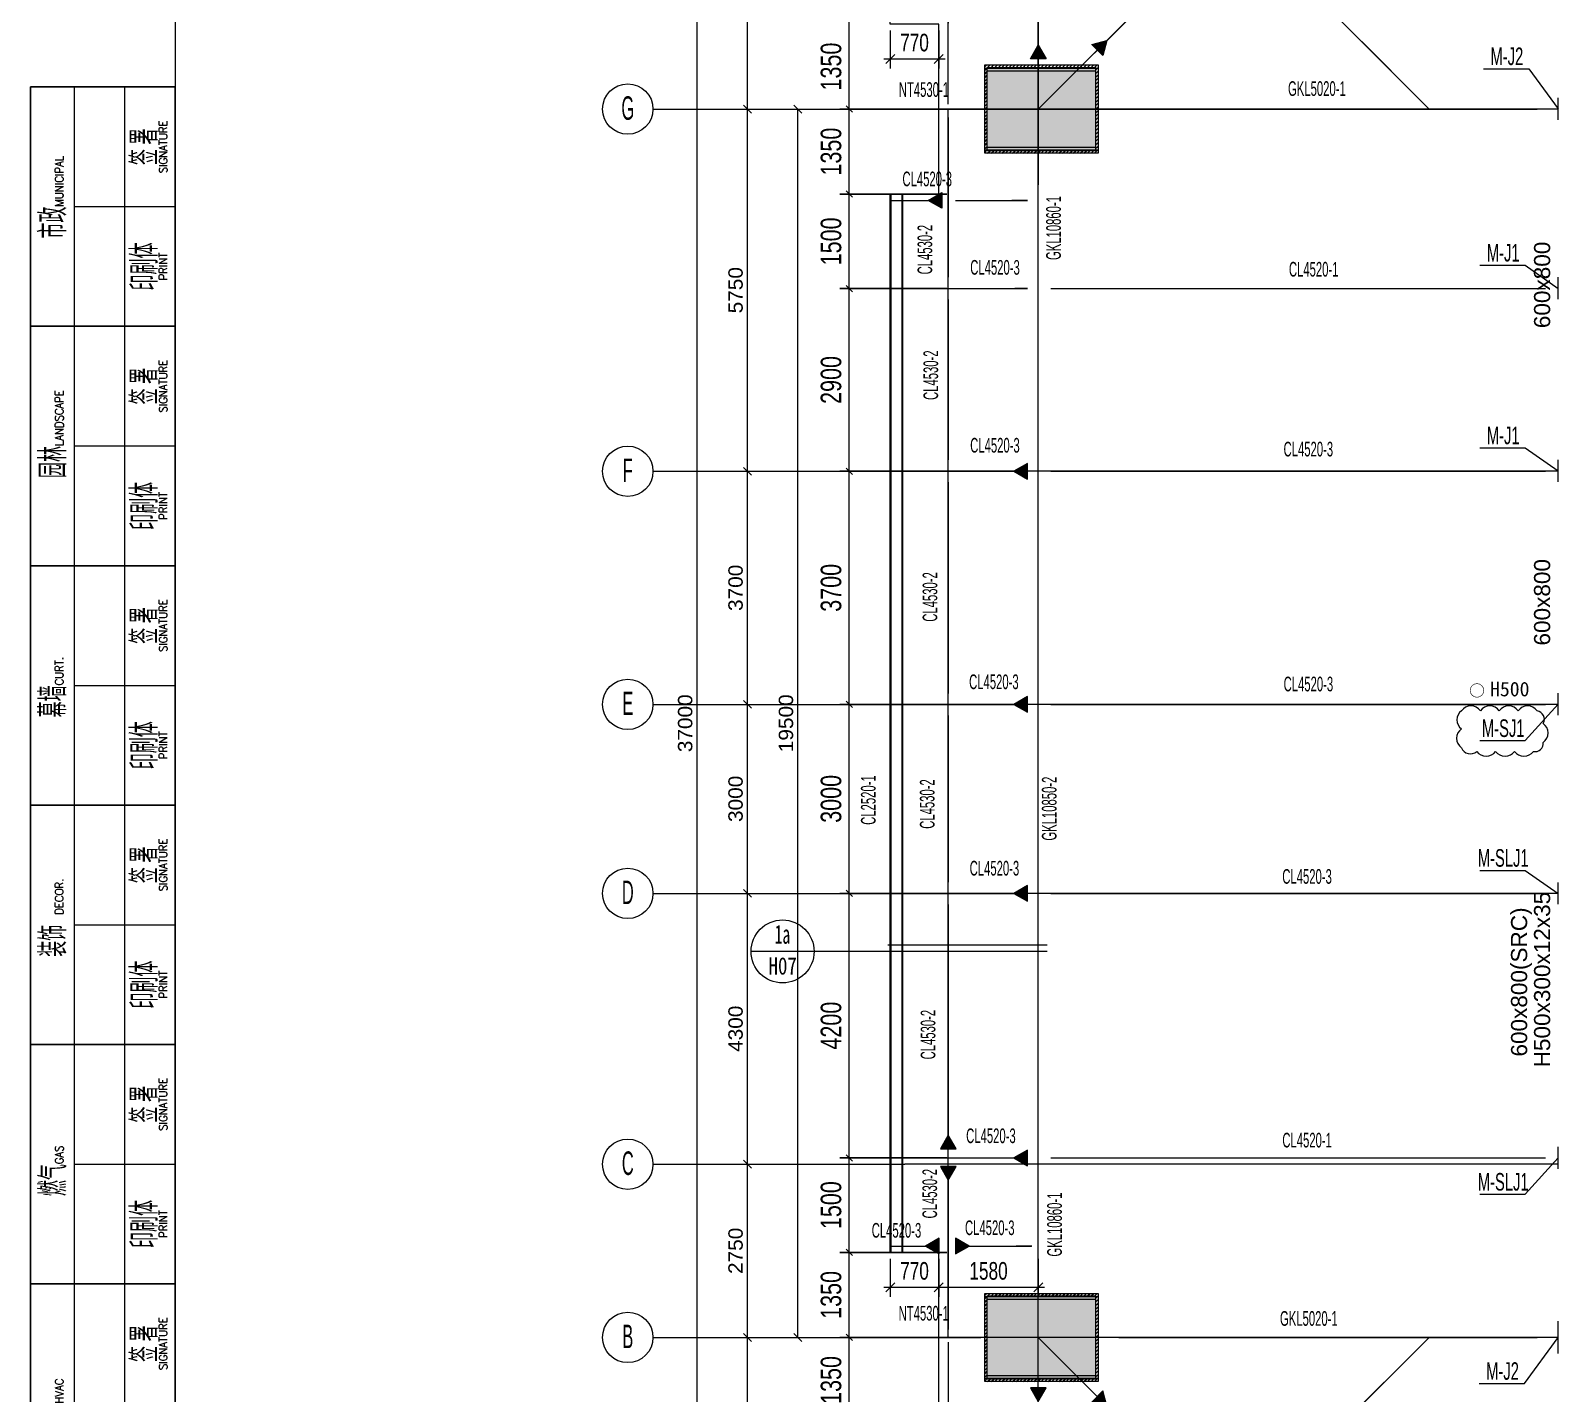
# Model space of a CAD drawing. Header units: millimetres. Extents: x 8533 to 398112, y -117646 to 105276.
# Drawn here: x 230109 to 254238, y 43461 to 65101 of the extents above; entities that cross this region are included whole.
import ezdxf

# ---------------------------------------------------------------- set-up
doc = ezdxf.new("R2010")
doc.units = ezdxf.units.MM
for name, pattern in [('IMPORT-A-D0TE-BF$0$DOTE', [0]), ('IMPORT-beam-10F$0$DOTE', [0]), ('IMPORT-beam-10F$0$HIDDEN', [3.75, 2.5, -1.25]), ('IMPORT-beam-Corner$0$DOTE', [0]), ('IMPORT-beam-Corner$0$HIDDEN', [3.75, 2.5, -1.25]), ('IMPORT-colu-06F-9F$0$DOTE', [0]), ('IMPORT-colu-10F-19F$0$DOTE', [0]), ('IMPORT-MQNT-06F$0$HIDDEN', [3.75, 2.5, -1.25])]:
    doc.linetypes.add(name, pattern=pattern)
for name, color, linetype, lineweight in [('-S-detail_numb', 60, 'Continuous', 13), ('A-D0TE-BF$0$A-Axis', 3, 'Continuous', 13), ('A-D0TE-BF$0$A-Axis-GRID', 1, 'IMPORT-A-D0TE-BF$0$DOTE', 13), ('A-D0TE-BF$0$A-Axis-结构用', 3, 'Continuous', 13), ('A-EDGE-6_27F$0$A-floor-EDGE', 6, 'Continuous', 13), ('A1$0$TK', 4, 'Continuous', 13), ('beam-10F$0$Gjlx', 3, 'Continuous', 13), ('beam-10F$0$S-dim', 3, 'Continuous', 13), ('beam-10F$0$S-grid', 11, 'IMPORT-beam-10F$0$DOTE', 13), ('beam-10F$0$STPM_RBEAM_SIG', 2, 'Continuous', 13), ('beam-Corner$0$Gjlx', 3, 'Continuous', 13), ('beam-Corner$0$S-dim', 3, 'Continuous', 13), ('beam-Corner$0$S-grid', 11, 'IMPORT-beam-Corner$0$DOTE', 13), ('beam-Corner$0$STPM_RBEAM_SIG', 2, 'Continuous', 13), ('colu-06F-9F$0$A-Axis-grid', 1, 'IMPORT-colu-06F-9F$0$DOTE', 13), ('colu-06F-9F$0$S-COLU-STEEL', 104, 'Continuous', 13), ('colu-06F-9F$0$S-hatch', 253, 'Continuous', 13), ('colu-10F-19F$0$A-Axis-grid', 1, 'IMPORT-colu-10F-19F$0$DOTE', 13), ('colu-10F-19F$0$S-COLU-STEEL', 104, 'Continuous', 13), ('M-10F$0$20250206', 201, 'Continuous', 13), ('M-10F$0$20250312', 201, 'Continuous', 13), ('M-10F$0$S-steel_bolt', 2, 'Continuous', 13), ('M-10F$0$S-text', 7, 'Continuous', 13), ('MQNT-06F$0$S-beam_steel', 81, 'Continuous', 13), ('S-beam2-20F-steel截面$0$平立面图梁柱撑编号', 250, 'Continuous', 18), ('S-beam2-20F-截面$0$S-beam2-20F-截面$0$S-text-核心筒梁', 7, 'Continuous', 13), ('S-beam2-20F-钢梁连接等级$0$S-钢梁连接等级', 40, 'Continuous', 13), ('塔楼-STR-10F-梁板-20250510_dwg', 8, 'Continuous', 13)]:
    doc.layers.add(name, color=color, linetype=linetype, lineweight=lineweight)
doc.styles.add('Arial', font='arial.ttf', dxfattribs={"width": 0.7, "height": 326.200771})
doc.styles.add('Arial_1', font='arial.ttf', dxfattribs={"width": 0.6, "height": 326.200771})
doc.styles.add('Arial_10', font='arial.ttf', dxfattribs={"width": 0.75, "height": 326.200771})
doc.styles.add('Arial_11', font='arial.ttf', dxfattribs={"width": 0.55, "height": 326.200771})
doc.styles.add('Arial_12', font='arial.ttf', dxfattribs={"height": 279.600661})
doc.styles.add('Arial_2', font='arial.ttf', dxfattribs={"width": 0.5, "height": 326.200771})
doc.styles.add('Arial_3', font='arial.ttf', dxfattribs={"width": 1.035349, "height": 252.601612})
doc.styles.add('RomanC', font='romanc__.ttf', dxfattribs={"width": 0.9, "height": 1.3})
doc.styles.add('宋体_1', font='', dxfattribs={"width": 0.6, "height": 264.345992})
doc.styles.add('宋体_2', font='', dxfattribs={"width": 0.8, "height": 300})
doc.styles.add('宋体_4', font='', dxfattribs={"height": 230})
doc.styles.add('宋体_B', font='', dxfattribs={"height": 184})
doc.styles.get('宋体_1').set_extended_font_data('SimSun')
doc.styles.get('宋体_2').set_extended_font_data('SimSun')
doc.styles.get('宋体_4').set_extended_font_data('SimSun')
doc.styles.get('宋体_B').set_extended_font_data('SimSun', bold=True)

# ---------------------------------------------------------------- blocks, each defined once
blk = doc.blocks.new('塔楼-STR-10F-梁板-20250510_dwg_INDEX-MQ-6F-1682978-10F_STR_45_850_')
at = {"layer": '-S-detail_numb'}
blk.add_line((-18359, -3522), (-20890, -3522), dxfattribs=at)
at = {"layer": '-S-detail_numb', "flags": 128}
blk.add_lwpolyline([(-18359, -3622), (-21932, -3622), (-23059, -3622)], dxfattribs=at)
at = {"layer": '-S-detail_numb'}
blk.add_circle((-22559, -3622), 500, dxfattribs=at)
at = {"layer": '-S-detail_numb', "color": 7, "attachment_point": 2, "line_spacing_factor": 0.877739}
for s, insert, char_height, width, style in [('1a', (-22561, -3199), 300, 362.32, '宋体_1'), ('H07', (-22557, -3714), 275, 498.2, '宋体_2')]:
    blk.add_mtext(s, dxfattribs=dict(at, insert=insert, char_height=char_height, width=width, style=style))
blk = doc.blocks.new('塔楼-STR-10F-梁板-20250510_dwg_A-D0TE-BF-1682979-10F_STR_45_850_')
at = {"layer": 'A-D0TE-BF$0$A-Axis'}
for p, q in [((-5416, -28250), (-5416, 8750)), ((-4616, -28250), (-4616, 8750)), ((-6116, 0), (-2116, 0)), ((-4966, 0), (-4266, 0)), ((-4678, 62), (-4554, -62)), ((-6116, -5750), (-2116, -5750)), ((-4966, -5750), (-4266, -5750)), ((-4678, -5688), (-4554, -5812)), ((-4678, -9388), (-4554, -9512)), ((-6116, -9450), (-2116, -9450)), ((-4966, -9450), (-4266, -9450)), ((-6116, -12450), (-2116, -12450)), ((-4966, -12450), (-4266, -12450)), ((-4678, -12388), (-4554, -12512)), ((-6116, -16750), (-2116, -16750)), ((-4966, -16750), (-4266, -16750)), ((-4678, -16688), (-4554, -16812)), ((-6116, -19500), (-2116, -19500)), ((-4966, -19500), (-4266, -19500)), ((-4678, -19438), (-4554, -19562))]:
    blk.add_line(p, q, dxfattribs=at)
for centre in [(-6516, 0), (-6516, -5750), (-6516, -9450), (-6516, -12450), (-6516, -16750), (-6516, -19500)]:
    blk.add_circle(centre, 400, dxfattribs=at)
at = {"layer": 'A-D0TE-BF$0$A-Axis-GRID', "linetype": 'Continuous'}
for p, q in [((0, 700), (0, 12239)), ((0, 650), (0, 700)), ((0, -650), (0, 650)), ((-850, 0), (-2116, 0)), ((-829, 0), (-850, 0)), ((929, 0), (-829, 0)), ((950, 0), (929, 0)), ((8250, 0), (950, 0)), ((0, -700), (0, -650)), ((0, -18800), (0, -700)), ((8250, -5750), (-2116, -5750)), ((8250, -9450), (-2116, -9450)), ((8250, -12450), (-2116, -12450)), ((8250, -16750), (-2116, -16750)), ((0, -18850), (0, -18800)), ((0, -20150), (0, -18850)), ((-850, -19500), (-2116, -19500)), ((-829, -19500), (-850, -19500)), ((929, -19500), (-829, -19500)), ((950, -19500), (929, -19500)), ((8250, -19500), (950, -19500)), ((0, -20200), (0, -20150)), ((0, -31034), (0, -20200))]:
    blk.add_line(p, q, dxfattribs=at)
at = {"layer": 'A-D0TE-BF$0$A-Axis-结构用'}
for p, q in [((-4166, 0), (-2934, 0)), ((-3878, 62), (-3754, -62)), ((-3816, -19500), (-3816, 0)), ((-4166, -19500), (-2934, -19500)), ((-3878, -19438), (-3754, -19562))]:
    blk.add_line(p, q, dxfattribs=at)
at = {"layer": 'A-D0TE-BF$0$A-Axis', "color": 7, "char_height": 372.8, "width": 350.24, "attachment_point": 2, "line_spacing_factor": 0.941778, "style": 'Arial_2'}
for s, insert in [('\\fArial|b0|i0|c134|p34|;G', (-6516, 203)), ('\\fArial|b0|i0|c134|p34|;F', (-6516, -5547)), ('\\fArial|b0|i0|c134|p34|;E', (-6516, -9247)), ('\\fArial|b0|i0|c134|p34|;D', (-6516, -12247)), ('\\fArial|b0|i0|c134|p34|;C', (-6516, -16547)), ('\\fArial|b0|i0|c134|p34|;B', (-6516, -19297))]:
    blk.add_mtext(s, dxfattribs=dict(at, insert=insert))
at = {"layer": 'A-D0TE-BF$0$A-Axis', "color": 7, "char_height": 228.3, "attachment_point": 2, "rotation": 90, "line_spacing_factor": 0.941778, "style": 'Arial_3'}
for s, insert, width in [('5750', (-4920, -2875), 858.09), ('3700', (-4920, -7600), 858.09), ('37000', (-5720, -9750), 1072.61), ('3000', (-4920, -10950), 858.09), ('4300', (-4920, -14600), 858.09), ('2750', (-4920, -18125), 858.09)]:
    blk.add_mtext(s, dxfattribs=dict(at, insert=insert, width=width))
at = {"layer": 'A-D0TE-BF$0$A-Axis-结构用', "color": 7, "insert": (-4120, -9750), "char_height": 228.3, "width": 1072.61, "attachment_point": 2, "rotation": 90, "line_spacing_factor": 0.941778, "style": 'Arial_3'}
blk.add_mtext('19500', dxfattribs=at)
blk = doc.blocks.new('塔楼-STR-10F-梁板-20250510_dwg_colu-06F-9F-1682997-10F_STR_45_850_')
at = {"layer": 'colu-06F-9F$0$S-hatch'}
h = blk.add_hatch(dxfattribs=at)
h.set_pattern_fill('FP_1', color=256, style=0, pattern_type=2)
h.set_pattern_definition([(45, (0, 0), (-28.2843, 28.2843), [])])
h.paths.add_polyline_path([(910, -700), (950, -700), (950, 700), (-850, 700), (-850, -700), (715, -700)], flags=0)
h.paths.add_polyline_path([(910, -660), (-810, -660), (-810, 660), (910, 660), (910, -650)], flags=0)
for points in [[(910, -660), (910, 660), (-810, 660), (-810, -660), (715, -660)], [(910, -20160), (910, -18840), (-810, -18840), (-810, -20160), (510, -20160)]]:
    blk.add_hatch(color=256, dxfattribs=at).paths.add_polyline_path(points, flags=0)
h = blk.add_hatch(dxfattribs=at)
h.set_pattern_fill('FP_3', color=256, style=0, pattern_type=2)
h.set_pattern_definition([(45, (0, -19500), (-28.2843, 28.2843), [])])
h.paths.add_polyline_path([(-810, -20200), (950, -20200), (950, -18800), (-850, -18800), (-850, -20200)], flags=0)
h.paths.add_polyline_path([(510, -20160), (-810, -20160), (-810, -18840), (910, -18840), (910, -20160)], flags=0)
at = {"layer": 'colu-06F-9F$0$A-Axis-grid', "linetype": 'Continuous'}
for p, q in [((650, 650), (8100, 8100)), ((0, 1200), (0, 650)), ((0, 650), (0, -650)), ((0, 0), (650, 650)), ((-1500, 0), (-850, 0)), ((-850, 0), (950, 0)), ((950, 0), (1750, 0)), ((0, -650), (0, -1200)), ((650, -20150), (0, -19500)), ((8100, -27600), (650, -20150))]:
    blk.add_line(p, q, dxfattribs=at)
at = {"layer": 'colu-06F-9F$0$S-COLU-STEEL'}
for p, q in [((-850, 650), (-850, 700)), ((-850, -650), (-850, 650)), ((-810, 650), (-810, 660)), ((-810, 610), (-810, 649)), ((-810, -610), (-810, 610)), ((910, 650), (910, 610)), ((910, 610), (910, -610)), ((950, 650), (950, -650)), ((-810, -649), (-810, -610)), ((910, -610), (910, -650)), ((-850, -18850), (-850, -18800)), ((-850, -20150), (-850, -18850)), ((-810, -18850), (-810, -18840)), ((-810, -18890), (-810, -18851)), ((-810, -20110), (-810, -18890)), ((910, -18850), (910, -18890)), ((910, -18890), (910, -20110)), ((950, -18850), (950, -20150)), ((-810, -20149), (-810, -20110)), ((910, -20110), (910, -20150))]:
    blk.add_line(p, q, dxfattribs=at)
at = {"layer": 'colu-06F-9F$0$S-COLU-STEEL', "flags": 128}
for points in [[(-850, 700), (950, 700), (950, 650)], [(-810, 660), (910, 660), (910, 650)], [(950, -650), (950, -700), (-850, -700), (-850, -650)], [(910, -650), (910, -660), (-810, -660), (-810, -650)], [(-850, -18800), (950, -18800), (950, -18850)], [(-810, -18840), (910, -18840), (910, -18850)], [(950, -20150), (950, -20200), (-850, -20200), (-850, -20150)], [(910, -20150), (910, -20160), (-810, -20160), (-810, -20150)]]:
    blk.add_lwpolyline(points, dxfattribs=at)
blk = doc.blocks.new('塔楼-STR-10F-梁板-20250510_dwg_colu-10F-19F-1682999-10F_STR_45_850_')
at = {"layer": 'colu-10F-19F$0$A-Axis-grid', "linetype": 'Continuous'}
for p, q in [((0, 0), (8750, 8750)), ((0, 1200), (0, -1200)), ((-1500, 0), (1750, 0)), ((8750, -28250), (0, -19500))]:
    blk.add_line(p, q, dxfattribs=at)
at = {"layer": 'colu-10F-19F$0$S-COLU-STEEL', "flags": 128}
for points in [[(-850, 650), (950, 650), (950, -650), (-850, -650)], [(-810, 610), (910, 610), (910, -610), (-810, -610)], [(-850, -18850), (950, -18850), (950, -20150), (-850, -20150)], [(-810, -18890), (910, -18890), (910, -20110), (-810, -20110)]]:
    blk.add_lwpolyline(points, close=True, dxfattribs=at)
blk = doc.blocks.new('塔楼-STR-10F-梁板-20250510_dwg_M-10F-1683007-10F_STR_45_850_')
at = {"layer": 'M-10F$0$20250206'}
for centre, radius, start, end in [((15027, 1797), 183, 35, 145), ((15327, 1797), 183, 35, 145), ((15627, 1797), 183, 35, 145), ((15927, 1797), 183, 35, 145), ((16189, 1790), 158, 25.0585, 135.0585), ((20884, 1773), 183, 35, 145), ((21184, 1773), 183, 35, 145), ((21484, 1773), 183, 35, 145), ((21784, 1773), 183, 35, 145), ((22084, 1773), 183, 35, 145), ((14966, 1775), 155, 125, 235), ((16227, 1707), 183, 305, 55), ((20868, 1687), 233, 125, 235), ((22129, 1729), 183, 305.0453, 55.0453), ((14982, 1498), 183, 125, 235), ((16227, 1407), 183, 305, 55), ((20839, 1346), 183, 125, 235), ((22129, 1429), 183, 305, 55), ((14994, 1268), 142, 145.7862, 255.7862), ((16201, 1254), 131, 251.3886, 1.3886), ((22113, 1221), 134, 275.371, 25.371), ((15110, 1235), 183, 215, 325), ((15410, 1235), 183, 215, 325), ((15710, 1235), 183, 215, 325), ((16010, 1235), 183, 215, 325), ((20868, 1209), 134, 185.4552, 295.4552), ((21075, 1193), 183, 215, 325), ((21375, 1193), 183, 215, 325), ((21675, 1193), 183, 215, 325), ((21975, 1193), 183, 215, 325), ((14947, -20589), 102, 125, 235), ((15039, -20611), 183, 35, 145), ((15339, -20611), 183, 35, 145), ((15639, -20611), 183, 35, 145), ((15939, -20611), 183, 35, 145), ((16129, -20630), 131, 357.9405, 107.9405), ((20905, -20589), 102, 125, 235), ((20997, -20611), 183, 35, 145), ((21297, -20611), 183, 35, 145), ((21597, -20611), 183, 35, 145), ((21897, -20611), 183, 35, 145), ((22087, -20630), 131, 357.9405, 107.9405), ((14994, -20822), 183, 125, 235), ((16154, -20785), 183, 305, 55), ((20952, -20822), 183, 125, 235), ((22113, -20785), 183, 305, 55), ((15009, -21034), 135, 152.9763, 262.9763), ((16144, -21028), 148, 289.0012, 39.0012), ((20968, -21034), 135, 152.9763, 262.9763), ((22103, -21028), 148, 289.0012, 39.0012), ((15143, -21063), 183, 215, 325), ((15443, -21063), 183, 215, 325), ((15743, -21063), 183, 215, 325), ((16043, -21063), 183, 215, 325), ((21101, -21063), 183, 215, 325), ((21401, -21063), 183, 215, 325), ((21701, -21063), 183, 215, 325), ((22001, -21063), 183, 215, 325)]:
    blk.add_arc(centre, radius, start, end, dxfattribs=at)
at = {"layer": 'M-10F$0$20250312'}
for centre, radius, start, end in [((6817, -9695), 174, 125, 235), ((6867, -9657), 183, 35, 145), ((7167, -9657), 183, 35, 145), ((7467, -9657), 183, 35, 145), ((7767, -9657), 183, 35, 145), ((7895, -9687), 137, 331, 81), ((6822, -9988), 183, 125, 235), ((7910, -9904), 183, 305, 55), ((7886, -10070), 130, 257.2401, 7.2401), ((6858, -10083), 152, 201.2772, 311.2772), ((7108, -10091), 183, 215, 325), ((7408, -10091), 183, 215, 325), ((7708, -10091), 183, 215, 325)]:
    blk.add_arc(centre, radius, start, end, dxfattribs=at)
at = {"layer": 'M-10F$0$S-steel_bolt', "color": 4}
for p, q in [((8495, 800), (9005, 800)), ((11085, 800), (11415, 800)), ((16287, 800), (16613, 800)), ((20713, 800), (20387, 800)), ((24655, 800), (24145, 800)), ((28505, 800), (27995, 800)), ((8253, -170), (8253, 177)), ((28747, -169), (28747, 178)), ((8250, -3015), (8250, -2668)), ((28750, -3015), (28750, -2668)), ((8250, -5915), (8250, -5569)), ((28750, -5914), (28750, -5568)), ((8250, -9620), (8250, -9273)), ((28750, -9620), (28750, -9273)), ((8250, -12623), (8250, -12277)), ((28750, -12623), (28750, -12277)), ((8250, -16821), (8250, -16474)), ((28750, -16823), (28750, -16477)), ((8250, -19755), (8250, -19244)), ((28750, -19754), (28750, -19244)), ((8495, -20300), (9005, -20300)), ((12345, -20300), (12855, -20300)), ((16287, -20300), (16613, -20300)), ((20713, -20300), (20387, -20300)), ((24655, -20300), (24145, -20300)), ((28505, -20300), (27995, -20300))]:
    blk.add_line(p, q, dxfattribs=at)
at = {"layer": 'M-10F$0$S-text', "flags": 128}
for points in [[(16450, 800), (15933, 1305), (15139, 1305)], [(20550, 800), (20968, 1305), (21804, 1305)], [(24400, 800), (23883, 1305), (23241, 1305)], [(28250, 800), (27733, 1305), (27091, 1305)], [(8750, 800), (9132, 1166), (9774, 1166)], [(11250, 800), (10938, 1137), (10296, 1137)], [(7068, 641), (7786, 641), (8253, 4)], [(30012, 509), (29295, 509), (28747, 4)], [(29990, -2293), (29272, -2293), (28750, -2850)], [(7010, -2477), (7728, -2477), (8250, -2850)], [(29990, -5249), (29272, -5249), (28750, -5749)], [(7010, -5378), (7728, -5378), (8250, -5742)], [(30224, -9090), (29506, -9090), (28750, -9446)], [(7010, -10025), (7728, -10025), (8250, -9446)], [(7010, -12086), (7728, -12086), (8250, -12450)], [(30233, -13349), (29515, -13349), (28750, -12450)], [(7010, -17226), (7728, -17226), (8250, -16648)], [(29990, -17226), (29272, -17226), (28750, -16650)], [(6999, -20230), (7717, -20230), (8250, -19500)], [(30004, -20203), (29287, -20203), (28750, -19499)], [(8750, -20300), (9267, -20975), (9909, -20975)], [(12600, -20300), (13117, -20975), (13759, -20975)], [(16450, -20300), (15933, -20975), (15291, -20975)], [(20550, -20300), (21067, -20975), (21709, -20975)], [(24400, -20300), (23883, -20975), (23241, -20975)], [(28250, -20300), (27733, -20975), (27091, -20975)]]:
    blk.add_lwpolyline(points, dxfattribs=at)
at = {"layer": 'M-10F$0$S-text', "char_height": 279.6, "attachment_point": 2, "line_spacing_factor": 0.941778, "style": 'Arial_1'}
for s, insert, width in [('M-SLJ1', (15633, 1694), 1086.95), ('M-J1', (23583, 1694), 724.64), ('M-J2', (27433, 1694), 724.64), ('M-J2', (9432, 1494), 724.64), ('M-J1', (10637, 1485), 724.64), ('M-SLJ1', (21405, 1652), 1086.95), ('M-J2', (7437, 978), 724.64), ('M-J2', (29643, 847), 724.64), ('M-J1', (7379, -2140), 724.64), ('M-J1', (29621, -1956), 724.64), ('M-J1', (7379, -5041), 724.64), ('M-J1', (29621, -4912), 724.64), ('M-J3', (29854, -8753), 724.64), ('M-SJ1', (7379, -9688), 905.79), ('M-SLJ1', (7379, -11748), 1086.95), ('M-SLJ2', (29940, -13012), 1086.95), ('M-SLJ1', (7379, -16889), 1086.95), ('M-SLJ2', (29621, -16889), 1086.95), ('M-J2', (7368, -19893), 724.64), ('M-J2', (29635, -19866), 724.64), ('M-J2', (9567, -20616), 724.64), ('M-J1', (13453, -20633), 724.64), ('M-SLJ1', (15633, -20629), 1086.95), ('M-SLJ1', (21381, -20644), 1086.95), ('M-J1', (23583, -20633), 724.64), ('M-J2', (27433, -20584), 724.64)]:
    blk.add_mtext(s, dxfattribs=dict(at, insert=insert, width=width))
blk = doc.blocks.new('塔楼-STR-10F-梁板-20250510_dwg_beam-Corner$0$b-corner-V4-10F_STR_45_850_')
at = {"layer": 'beam-Corner$0$STPM_RBEAM_SIG'}
for points in [[(7950, 8875), (7950, 8625), (7733, 8750)], [(7844, 8021), (8021, 7844), (7780, 7780)], [(8875, 7633), (8750, 7417), (8625, 7633)], [(5424, 5872), (5665, 5807), (5488, 5631)], [(5807, 5665), (5872, 5424), (5631, 5488)], [(2878, 3326), (3119, 3262), (2943, 3085)], [(3262, 3119), (3326, 2878), (3085, 2943)], [(0, 1017), (125, 800), (-125, 800)], [(1090, 1090), (1025, 849), (849, 1025)]]:
    blk.add_hatch(color=256, dxfattribs=at).paths.add_polyline_path(points, flags=0)
at = {"layer": 'beam-Corner$0$Gjlx', "linetype": 'IMPORT-beam-Corner$0$HIDDEN'}
for p, q in [((-1430, 8850), (-1430, 10500)), ((0, 10500), (0, 8850)), ((3800, 9686), (3800, 10500)), ((7250, 9686), (7250, 10500)), ((-2350, 9580), (-1522, 9580)), ((-1328, 9580), (-126, 9580)), ((128, 9580), (7921, 9580)), ((3800, 8840), (3800, 9471)), ((7250, 8840), (7250, 9471)), ((-1430, 76), (-1430, 8615)), ((0, 8607), (0, 800)), ((937, 937), (7933, 7933)), ((8750, 1100), (8750, 7633)), ((-2350, 4950), (-1522, 4950)), ((-1328, 4950), (-126, 4950)), ((3173, 3031), (5996, 208)), ((-2350, 1450), (-1522, 1450)), ((-1328, 1450), (-126, 1450)), ((-1580, 0), (-909, 0)), ((1276, 0), (7916, 0))]:
    blk.add_line(p, q, dxfattribs=at)
at = {"layer": 'beam-Corner$0$Gjlx', "linetype": 'IMPORT-beam-Corner$0$HIDDEN', "flags": 128}
for points in [[(-2350, 8750), (7950, 8750), (7700, 8750)], [(2667, 8628), (5577, 5719), (5400, 5896)], [(152, 6053), (3031, 3173), (2854, 3350)], [(5896, 5400), (5719, 5577), (8543, 2752)]]:
    blk.add_lwpolyline(points, dxfattribs=at)
at = {"layer": 'beam-Corner$0$S-grid', "linetype": 'Continuous'}
for p, q in [((2545, 10500), (2545, 8750)), ((3800, 10500), (3800, 8750)), ((7250, 10500), (7250, 9580)), ((-1430, 10050), (-1430, 1365)), ((0, 10000), (0, 8750)), ((6406, 9580), (-2350, 9580)), ((2546, 8750), (8750, 2546)), ((-2350, 6205), (0, 6205)), ((0, 6204), (6204, 0)), ((-2350, 4950), (0, 4950))]:
    blk.add_line(p, q, dxfattribs=at)
at = {"layer": 'beam-Corner$0$STPM_RBEAM_SIG'}
for p, q in [((3800, 9686), (3800, 9936)), ((7250, 9686), (7250, 9936)), ((-1522, 9580), (-1772, 9580)), ((-1328, 9580), (-1078, 9580)), ((-126, 9580), (-376, 9580)), ((128, 9580), (378, 9580)), ((3800, 9471), (3800, 9221)), ((7250, 9471), (7250, 9221)), ((7921, 9580), (7671, 9580)), ((-1430, 8850), (-1430, 9100)), ((0, 8850), (0, 9100)), ((3800, 8840), (3800, 9090)), ((7250, 8840), (7250, 9090)), ((7733, 8750), (7950, 8875)), ((7950, 8625), (7733, 8750)), ((7950, 8875), (7950, 8625)), ((-1430, 8615), (-1430, 8365)), ((0, 8607), (0, 8357)), ((7780, 7780), (7844, 8021)), ((7844, 8021), (8021, 7844)), ((8021, 7844), (7780, 7780)), ((8750, 7417), (8625, 7633)), ((8625, 7633), (8875, 7633)), ((8875, 7633), (8750, 7417)), ((5424, 5872), (5665, 5807)), ((5488, 5631), (5424, 5872)), ((5665, 5807), (5488, 5631)), ((5631, 5488), (5807, 5665)), ((5807, 5665), (5872, 5424)), ((5872, 5424), (5631, 5488)), ((-1522, 4950), (-1772, 4950)), ((-1328, 4950), (-1078, 4950)), ((-126, 4950), (-376, 4950)), ((2878, 3326), (3119, 3262)), ((2943, 3085), (2878, 3326)), ((3119, 3262), (2943, 3085)), ((3085, 2943), (3262, 3119)), ((3326, 2878), (3085, 2943)), ((3173, 3031), (3350, 2854)), ((3262, 3119), (3326, 2878)), ((-1522, 1450), (-1772, 1450)), ((-1328, 1450), (-1078, 1450)), ((-126, 1450), (-376, 1450)), ((-125, 800), (0, 1017)), ((0, 1017), (125, 800)), ((849, 1025), (1090, 1090)), ((1025, 849), (849, 1025)), ((1090, 1090), (1025, 849)), ((125, 800), (-125, 800)), ((-1430, 76), (-1430, 326)), ((-909, 0), (-1159, 0)), ((1276, 0), (1524, 0))]:
    blk.add_line(p, q, dxfattribs=at)
blk = doc.blocks.new('塔楼-STR-10F-梁板-20250510_dwg_beam-Corner$0$b-corner-V5-10F_STR_45_850_')
at = {"layer": 'beam-Corner$0$STPM_RBEAM_SIG'}
for points in [[(7950, 8625), (7733, 8750), (7950, 8875)], [(7780, 7780), (7844, 8021), (8021, 7844)], [(8750, 7417), (8625, 7633), (8875, 7633)], [(5488, 5631), (5424, 5872), (5665, 5807)], [(5872, 5424), (5631, 5488), (5807, 5665)], [(2943, 3085), (2878, 3326), (3119, 3262)], [(3326, 2878), (3085, 2943), (3262, 3119)], [(-125, 800), (0, 1017), (125, 800)], [(1025, 849), (849, 1025), (1090, 1090)]]:
    blk.add_hatch(color=256, dxfattribs=at).paths.add_polyline_path(points, flags=0)
at = {"layer": 'beam-Corner$0$Gjlx', "linetype": 'IMPORT-beam-Corner$0$HIDDEN'}
for p, q in [((-1430, 8850), (-1430, 10500)), ((0, 10500), (0, 8850)), ((3800, 9686), (3800, 10500)), ((7250, 9686), (7250, 10500)), ((-2350, 9580), (-1522, 9580)), ((-1328, 9580), (-126, 9580)), ((128, 9580), (7921, 9580)), ((3800, 8840), (3800, 9471)), ((7250, 8840), (7250, 9471)), ((-1430, 76), (-1430, 8615)), ((0, 8607), (0, 800)), ((937, 937), (7933, 7933)), ((8750, 1100), (8750, 7633)), ((-2350, 4950), (-1522, 4950)), ((-1328, 4950), (-126, 4950)), ((3173, 3031), (5996, 208)), ((-2350, 1450), (-1522, 1450)), ((-1328, 1450), (-126, 1450)), ((-1580, 0), (-909, 0)), ((1276, 0), (7916, 0))]:
    blk.add_line(p, q, dxfattribs=at)
at = {"layer": 'beam-Corner$0$Gjlx', "linetype": 'IMPORT-beam-Corner$0$HIDDEN', "flags": 128}
for points in [[(-2350, 8750), (7950, 8750), (7700, 8750)], [(2667, 8628), (5577, 5719), (5400, 5896)], [(152, 6053), (3031, 3173), (2854, 3350)], [(5896, 5400), (5719, 5577), (8543, 2752)]]:
    blk.add_lwpolyline(points, dxfattribs=at)
at = {"layer": 'beam-Corner$0$S-grid', "linetype": 'Continuous'}
for p, q in [((2545, 10500), (2545, 8750)), ((3800, 10500), (3800, 8750)), ((7250, 10500), (7250, 9580)), ((-1430, 10050), (-1430, 1365)), ((0, 10000), (0, 8750)), ((6406, 9580), (-2350, 9580)), ((2546, 8750), (8750, 2546)), ((-2350, 6205), (0, 6205)), ((0, 6204), (6204, 0)), ((-2350, 4950), (0, 4950))]:
    blk.add_line(p, q, dxfattribs=at)
at = {"layer": 'beam-Corner$0$STPM_RBEAM_SIG'}
for p, q in [((3800, 9686), (3800, 9936)), ((7250, 9686), (7250, 9936)), ((-1522, 9580), (-1772, 9580)), ((-1328, 9580), (-1078, 9580)), ((-126, 9580), (-376, 9580)), ((128, 9580), (378, 9580)), ((3800, 9471), (3800, 9221)), ((7250, 9471), (7250, 9221)), ((7921, 9580), (7671, 9580)), ((-1430, 8850), (-1430, 9100)), ((0, 8850), (0, 9100)), ((3800, 8840), (3800, 9090)), ((7250, 8840), (7250, 9090)), ((7733, 8750), (7950, 8875)), ((7950, 8625), (7733, 8750)), ((7950, 8875), (7950, 8625)), ((-1430, 8615), (-1430, 8365)), ((0, 8607), (0, 8357)), ((7780, 7780), (7844, 8021)), ((7844, 8021), (8021, 7844)), ((8021, 7844), (7780, 7780)), ((8750, 7417), (8625, 7633)), ((8625, 7633), (8875, 7633)), ((8875, 7633), (8750, 7417)), ((5488, 5631), (5424, 5872)), ((5424, 5872), (5665, 5807)), ((5665, 5807), (5488, 5631)), ((5631, 5488), (5807, 5665)), ((5807, 5665), (5872, 5424)), ((5872, 5424), (5631, 5488)), ((-1522, 4950), (-1772, 4950)), ((-1328, 4950), (-1078, 4950)), ((-126, 4950), (-376, 4950)), ((2943, 3085), (2878, 3326)), ((2878, 3326), (3119, 3262)), ((3119, 3262), (2943, 3085)), ((3085, 2943), (3262, 3119)), ((3326, 2878), (3085, 2943)), ((3173, 3031), (3350, 2854)), ((3262, 3119), (3326, 2878)), ((-1522, 1450), (-1772, 1450)), ((-1328, 1450), (-1078, 1450)), ((-126, 1450), (-376, 1450)), ((-125, 800), (0, 1017)), ((0, 1017), (125, 800)), ((849, 1025), (1090, 1090)), ((1025, 849), (849, 1025)), ((1090, 1090), (1025, 849)), ((125, 800), (-125, 800)), ((-1430, 76), (-1430, 326)), ((-909, 0), (-1159, 0)), ((1276, 0), (1524, 0))]:
    blk.add_line(p, q, dxfattribs=at)
blk = doc.blocks.new('塔楼-STR-10F-梁板-20250510_dwg_beam-Corner$0$_ArchTick-1683023-10F_STR_45_850_')
at = {"layer": 'beam-Corner$0$S-dim'}
blk.add_line((-0.71, -0.71), (0.71, 0.71), dxfattribs=at)
blk = doc.blocks.new('塔楼-STR-10F-梁板-20250510_dwg_beam-Corner-1683027-10F_STR_45_850_')
at = {"layer": 'beam-Corner$0$S-dim'}
for p, q in [((-2350, 1249), (-2350, 644)), ((-1580, 1249), (-1580, 644)), ((-1480, 794), (-2450, 794)), ((-2350, -18250), (-2350, -18855)), ((0, -18250), (0, -18855)), ((-1480, -18705), (-2450, -18705)), ((100, -18705), (-1680, -18705))]:
    blk.add_line(p, q, dxfattribs=at)
at = {"layer": 'beam-Corner$0$S-dim', "flags": 128}
blk.add_lwpolyline([(-1580, -18855), (-1580, -18250)], close=True, dxfattribs=at)
blk.add_blockref('塔楼-STR-10F-梁板-20250510_dwg_beam-Corner$0$b-corner-V5-10F_STR_45_850_', (0, 0))
at = {"xscale": 100, "yscale": 100, "zscale": 100, "rotation": 180}
for p in [(-2350, 794), (-2350, -18705), (-1580, -18705)]:
    blk.add_blockref('塔楼-STR-10F-梁板-20250510_dwg_beam-Corner$0$_ArchTick-1683023-10F_STR_45_850_', p, dxfattribs=at)
at = {"xscale": 100, "yscale": 100, "zscale": 100}
for p in [(-1580, 794), (-1580, -18705), (0, -18705)]:
    blk.add_blockref('塔楼-STR-10F-梁板-20250510_dwg_beam-Corner$0$_ArchTick-1683023-10F_STR_45_850_', p, dxfattribs=at)
at = {"extrusion": (0, 0, -1), "zscale": -1, "rotation": 180}
blk.add_blockref('塔楼-STR-10F-梁板-20250510_dwg_beam-Corner$0$b-corner-V4-10F_STR_45_850_', (0, -19500), dxfattribs=at)
at = {"layer": 'beam-Corner$0$S-dim', "color": 7, "char_height": 279.6, "attachment_point": 2, "line_spacing_factor": 0.941778, "style": 'Arial'}
for s, insert, width in [('770', (-1965, 1196), 584.24), ('770', (-1965, -18303), 584.24), ('1580', (-790, -18303), 778.98)]:
    blk.add_mtext(s, dxfattribs=dict(at, insert=insert, width=width))
blk = doc.blocks.new('塔楼-STR-10F-梁板-20250510_dwg_beam-10F$0$_ArchTick-1683028-10F_STR_45_850_')
at = {"layer": 'beam-10F$0$S-dim'}
blk.add_line((-0.5, -0.5), (0.5, 0.5), dxfattribs=at)
blk = doc.blocks.new('塔楼-STR-10F-梁板-20250510_dwg-1682977-10F_STR_45_850_')
at = {"layer": 'beam-10F$0$STPM_RBEAM_SIG'}
for points in [[(-1533, 718425), (-1749, 718550), (-1533, 718675)], [(-170, 714125), (-170, 714375), (-386, 714250)], [(-170, 710425), (-170, 710675), (-386, 710550)], [(-170, 707425), (-170, 707675), (-386, 707550)], [(-1305, 703492), (-1430, 703709), (-1555, 703492)], [(-170, 703225), (-170, 703475), (-386, 703350)], [(-1430, 702996), (-1305, 703213), (-1555, 703213)], [(-1575, 701825), (-1575, 702075), (-1791, 701950)], [(-1312, 701825), (-1096, 701950), (-1312, 702075)]]:
    blk.add_hatch(color=256, dxfattribs=at).paths.add_polyline_path(points, flags=0)
at = {"lineweight": 13}
blk.add_line((8250, 710550), (7376, 710550), dxfattribs=at)
at = {"layer": 'A-EDGE-6_27F$0$A-floor-EDGE', "flags": 128}
blk.add_lwpolyline([(-1580, 699150), (-1580, 699850), (-1580, 701150), (-1580, 701850), (-2350, 701850), (-2350, 718650), (-1580, 718650), (-1580, 719350), (-1580, 720650), (-1580, 721350), (-2350, 721350), (-2350, 730500), (7400, 730500), (7400, 729730), (8100, 729730), (9400, 729730), (10100, 729730), (10100, 730500), (26900, 730500), (26900, 729730), (27600, 729730), (28900, 729730)], dxfattribs=at)
blk.add_lwpolyline([(-1580, 699150), (-1580, 699850), (-1580, 701150), (-1580, 701850), (-2350, 701850), (-2350, 718650), (-1580, 718650), (-1580, 719350), (-1580, 720650), (-1580, 721350), (-2350, 721350), (-2350, 730500), (7400, 730500), (7400, 729730), (8100, 729730), (9400, 729730), (10100, 729730), (10100, 730500), (26900, 730500), (26900, 729730), (27600, 729730), (28900, 729730)], dxfattribs=at)
at = {"layer": 'A1$0$TK'}
for p, q in [((-15298, 682352), (-15298, 720352)), ((-14498, 682352), (-14498, 720352)), ((-15298, 718452), (-13698, 718452)), ((-15298, 714652), (-13698, 714652)), ((-15298, 710852), (-13698, 710852)), ((-15298, 707052), (-13698, 707052)), ((-15298, 703252), (-13698, 703252))]:
    blk.add_line(p, q, dxfattribs=at)
at = {"layer": 'A1$0$TK', "flags": 128}
for points in [[(-13698, 737752), (-13698, 680352), (66902, 680352), (66902, 737752)], [(-15998, 716552), (-13698, 716552), (-13698, 720352), (-15998, 720352)], [(-13698, 680352), (-15998, 680352), (-15998, 720352), (-13698, 720352)], [(-15998, 712752), (-13698, 712752), (-13698, 716552), (-15998, 716552)], [(-15998, 708952), (-13698, 708952), (-13698, 712752), (-15998, 712752)], [(-15998, 705152), (-13698, 705152), (-13698, 708952), (-15998, 708952)], [(-15998, 701352), (-13698, 701352), (-13698, 705152), (-15998, 705152)], [(-15998, 697552), (-13698, 697552), (-13698, 701352), (-15998, 701352)]]:
    blk.add_lwpolyline(points, close=True, dxfattribs=at)
blk.add_lwpolyline([(-15998, 720352), (-15998, 682352), (-13698, 682352), (-13698, 686152), (-15998, 686152), (-15998, 682352)], dxfattribs=at)
at = {"layer": 'beam-10F$0$Gjlx', "linetype": 'IMPORT-beam-10F$0$HIDDEN'}
for p, q in [((-1430, 719867), (-1430, 717325)), ((0, 701300), (0, 719200)), ((-2350, 718550), (-1533, 718550)), ((-1312, 718548), (-170, 718548)), ((-2350, 717150), (-170, 717150)), ((201, 717150), (8050, 717150)), ((-1430, 716975), (-1430, 714425)), ((-2350, 714250), (-170, 714250)), ((201, 714250), (8050, 714250)), ((-1430, 714075), (-1430, 710725)), ((-2350, 710550), (-170, 710550)), ((-1430, 710375), (-1430, 707725)), ((201, 710550), (8050, 710550)), ((-2350, 707550), (-170, 707550)), ((201, 707550), (8050, 707550)), ((-1430, 707375), (-1430, 703492)), ((-2350, 703350), (-170, 703350)), ((-1430, 703213), (-1430, 700628)), ((201, 703350), (8050, 703350)), ((-2350, 701950), (-1575, 701950)), ((-1312, 701950), (-102, 701950))]:
    blk.add_line(p, q, dxfattribs=at)
at = {"layer": 'beam-10F$0$S-dim'}
for p, q in [((-3001, 719900), (-3001, 721450)), ((-3001, 718550), (-3001, 720100)), ((-3001, 717050), (-3001, 718750)), ((-3001, 714150), (-3001, 717250)), ((-3001, 710450), (-3001, 714350)), ((-3001, 707450), (-3001, 710650)), ((-3001, 703250), (-3001, 707650)), ((-3001, 701750), (-3001, 703450)), ((-3001, 700400), (-3001, 701950)), ((-3001, 699050), (-3001, 700600))]:
    blk.add_line(p, q, dxfattribs=at)
at = {"layer": 'beam-10F$0$S-dim', "flags": 128}
for points in [[(-3151, 720000), (-1450, 720000)], [(-3151, 718650), (-1450, 718650)], [(-3151, 717150), (-1450, 717150)], [(-3151, 714250), (-1450, 714250)], [(-3151, 710550), (-1450, 710550)], [(-3151, 707550), (-1450, 707550)], [(-3151, 703350), (-1450, 703350)], [(-3151, 701850), (-1450, 701850)], [(-3151, 700500), (-1450, 700500)]]:
    blk.add_lwpolyline(points, close=True, dxfattribs=at)
at = {"layer": 'beam-10F$0$S-grid', "linetype": 'Continuous'}
blk.add_line((-1430, 700500), (-1430, 720000), dxfattribs=at)
at = {"layer": 'beam-10F$0$STPM_RBEAM_SIG'}
for p, q in [((-1430, 719867), (-1430, 719617)), ((0, 719200), (0, 718950)), ((-1749, 718550), (-1533, 718675)), ((-1533, 718675), (-1533, 718425)), ((-1533, 718425), (-1749, 718550)), ((-1312, 718548), (-1062, 718548)), ((-170, 718548), (-420, 718548)), ((-1430, 717325), (-1430, 717525)), ((-170, 717150), (-370, 717150)), ((201, 717150), (451, 717150)), ((-1430, 716975), (-1430, 716775)), ((-1430, 714425), (-1430, 714675)), ((-170, 714375), (-386, 714250)), ((-386, 714250), (-170, 714125)), ((-170, 714125), (-170, 714375)), ((201, 714250), (451, 714250)), ((-1430, 714075), (-1430, 713825)), ((-1430, 710725), (-1430, 710975)), ((-170, 710675), (-386, 710550)), ((-170, 710425), (-170, 710675)), ((-1430, 710375), (-1430, 710125)), ((-386, 710550), (-170, 710425)), ((201, 710550), (451, 710550)), ((-1430, 707725), (-1430, 707975)), ((-170, 707675), (-386, 707550)), ((-386, 707550), (-170, 707425)), ((-170, 707425), (-170, 707675)), ((201, 707550), (451, 707550)), ((-1430, 707375), (-1430, 707125)), ((-1430, 703709), (-1555, 703492)), ((-1430, 703492), (-1430, 703742)), ((-1305, 703492), (-1430, 703709)), ((-1555, 703492), (-1305, 703492)), ((-170, 703475), (-386, 703350)), ((-170, 703225), (-170, 703475)), ((-1305, 703213), (-1555, 703213)), ((-1555, 703213), (-1430, 702996)), ((-1430, 702996), (-1305, 703213)), ((-386, 703350), (-170, 703225)), ((201, 703350), (451, 703350)), ((-1575, 702075), (-1791, 701950)), ((-1791, 701950), (-1575, 701825)), ((-1575, 701825), (-1575, 702075)), ((-1096, 701950), (-1312, 702075)), ((-1312, 702075), (-1312, 701825)), ((-1312, 701825), (-1096, 701950)), ((-102, 701950), (-352, 701950)), ((0, 701300), (0, 701550)), ((-1430, 700628), (-1430, 700878))]:
    blk.add_line(p, q, dxfattribs=at)
at = {"layer": 'MQNT-06F$0$S-beam_steel', "linetype": 'IMPORT-MQNT-06F$0$HIDDEN'}
for p, q in [((-2340, 718650), (-2340, 701850)), ((-2160, 701850), (-2160, 718650))]:
    blk.add_line(p, q, dxfattribs=at)
at = {"layer": 'MQNT-06F$0$S-beam_steel', "flags": 128}
blk.add_lwpolyline([(-2150, 701850), (-2150, 718650), (-2350, 718650), (-2350, 701850)], close=True, dxfattribs=at)
for name, p in [('塔楼-STR-10F-梁板-20250510_dwg_A-D0TE-BF-1682979-10F_STR_45_850_', (0, 720000)), ('塔楼-STR-10F-梁板-20250510_dwg_INDEX-MQ-6F-1682978-10F_STR_45_850_', (18500, 710250)), ('塔楼-STR-10F-梁板-20250510_dwg_beam-Corner-1683027-10F_STR_45_850_', (0, 720000)), ('塔楼-STR-10F-梁板-20250510_dwg_colu-06F-9F-1682997-10F_STR_45_850_', (0, 720000)), ('塔楼-STR-10F-梁板-20250510_dwg_colu-10F-19F-1682999-10F_STR_45_850_', (0, 720000)), ('塔楼-STR-10F-梁板-20250510_dwg_M-10F-1683007-10F_STR_45_850_', (0, 720000))]:
    blk.add_blockref(name, p)
at = {"xscale": 100, "yscale": 100, "zscale": 100}
for p, rotation in [((-3001, 720000), 90), ((-3001, 720000), 270), ((-3001, 718650), 89.99999999999999), ((-3001, 718650), 270), ((-3001, 717150), 90), ((-3001, 717150), 270), ((-3001, 714250), 90), ((-3001, 714250), 270), ((-3001, 710550), 90), ((-3001, 710550), 270), ((-3001, 707550), 90), ((-3001, 707550), 270), ((-3001, 703350), 89.99999999999999), ((-3001, 703350), 270), ((-3001, 701850), 90), ((-3001, 701850), 270), ((-3001, 700500), 270), ((-3001, 700500), 90)]:
    blk.add_blockref('塔楼-STR-10F-梁板-20250510_dwg_beam-10F$0$_ArchTick-1683028-10F_STR_45_850_', p, dxfattribs=dict(at, rotation=rotation))
at = {"layer": 'A1$0$TK', "rotation": 90}
for s, insert, char_height, width, attachment_point, line_spacing_factor, style in [('SIGNATURE', (-13956, 719402), 130, 1206.43, 2, 1.125357, 'RomanC'), ('签 署', (-14389, 719402), 372.8, 1751.2, 2, 0.941778, 'Arial_2'), ('\\PMUNICIPAL', (-15849, 718452), 130, 1153.71, 1, 1.125357, 'RomanC'), ('市政', (-15839, 718452), 372.8, 1400.96, 3, 0.941778, 'Arial_2'), ('印刷体', (-14389, 717502), 372.8, 2101.44, 2, 0.941778, 'Arial_2'), ('PRINT', (-13956, 717502), 130, 638.88, 2, 1.125357, 'RomanC'), ('SIGNATURE', (-13956, 715602), 130, 1206.43, 2, 1.125357, 'RomanC'), ('签 署', (-14389, 715602), 372.8, 1751.2, 2, 0.941778, 'Arial_2'), ('\\PLANDSCAPE', (-15849, 714652), 130, 1231.24, 1, 1.125357, 'RomanC'), ('园林', (-15839, 714652), 372.8, 1400.96, 3, 0.941778, 'Arial_2'), ('印刷体', (-14389, 713702), 372.8, 2101.44, 2, 0.941778, 'Arial_2'), ('PRINT', (-13956, 713702), 130, 638.88, 2, 1.125357, 'RomanC'), ('签 署', (-14389, 711802), 372.8, 1751.2, 2, 0.941778, 'Arial_2'), ('SIGNATURE', (-13956, 711802), 130, 1206.43, 2, 1.125357, 'RomanC'), ('\\PCURT.', (-15849, 710852), 130, 632.68, 1, 1.125357, 'RomanC'), ('幕墙', (-15839, 710852), 372.8, 1400.96, 3, 0.941778, 'Arial_2'), ('印刷体', (-14389, 709902), 372.8, 2101.44, 2, 0.941778, 'Arial_2'), ('PRINT', (-13956, 709902), 130, 638.88, 2, 1.125357, 'RomanC'), ('SIGNATURE', (-13956, 708002), 130, 1206.43, 2, 1.125357, 'RomanC'), ('签 署', (-14389, 708002), 372.8, 1751.2, 2, 0.941778, 'Arial_2'), ('  DECOR.', (-15606, 707052), 130, 1051.36, 1, 1.125357, 'RomanC'), ('装饰', (-15839, 707052), 372.8, 1400.96, 3, 0.941778, 'Arial_2'), ('印刷体', (-14389, 706102), 372.8, 2101.44, 2, 0.941778, 'Arial_2'), ('PRINT', (-13956, 706102), 130, 638.88, 2, 1.125357, 'RomanC'), ('SIGNATURE', (-13956, 704202), 130, 1206.43, 2, 1.125357, 'RomanC'), ('签 署', (-14389, 704202), 372.8, 1751.2, 2, 0.941778, 'Arial_2'), ('\\PGAS', (-15849, 703252), 130, 415.58, 1, 1.125357, 'RomanC'), ('燃气', (-15839, 703252), 372.8, 1400.96, 3, 0.941778, 'Arial_2'), ('印刷体', (-14389, 702302), 372.8, 2101.44, 2, 0.941778, 'Arial_2'), ('PRINT', (-13956, 702302), 130, 638.88, 2, 1.125357, 'RomanC'), ('SIGNATURE', (-13956, 700402), 130, 1206.43, 2, 1.125357, 'RomanC'), ('签 署', (-14389, 700402), 372.8, 1751.2, 2, 0.941778, 'Arial_2'), ('\\PHVAC', (-15849, 699452), 130, 559.8, 1, 1.125357, 'RomanC')]:
    blk.add_mtext(s, dxfattribs=dict(at, insert=insert, char_height=char_height, width=width, attachment_point=attachment_point, line_spacing_factor=line_spacing_factor, style=style))
at = {"layer": 'beam-10F$0$S-dim', "color": 7, "char_height": 326.2, "width": 908.72, "attachment_point": 2, "rotation": 90, "line_spacing_factor": 0.941778, "style": 'Arial_10'}
for s, insert in [('1350', (-3454, 720675)), ('1350', (-3454, 719325)), ('1500', (-3454, 717900)), ('2900', (-3454, 715700)), ('3700', (-3454, 712400)), ('3000', (-3454, 709050)), ('4200', (-3454, 705450)), ('1500', (-3454, 702600)), ('1350', (-3454, 701175)), ('1350', (-3454, 699825))]:
    blk.add_mtext(s, dxfattribs=dict(at, insert=insert))
at = {"layer": 'S-beam2-20F-steel截面$0$平立面图梁柱撑编号', "color": 7, "char_height": 233, "attachment_point": 2, "line_spacing_factor": 0.941778, "style": 'Arial_11'}
for s, insert, width in [('NT4530-1', (-1816, 720427), 1207.75), ('GKL5020-1', (4422, 720442), 1358.72), ('CL4520-3', (-1763, 719008), 1207.75), ('CL4520-3', (-687, 717604), 1207.75), ('CL4520-1', (4371, 717574), 1207.75), ('CL4520-3', (-688, 714780), 1207.75), ('CL4520-3', (4286, 714719), 1207.75), ('CL4520-3', (-705, 711025), 1207.75), ('CL4520-3', (4287, 710990), 1207.75), ('CL4520-3', (-696, 708066), 1207.75), ('CL4520-3', (4266, 707935), 1207.75), ('CL4520-3', (-752, 703818), 1207.75), ('CL4520-1', (4267, 703749), 1207.75), ('CL4520-3', (-2251, 702317), 1207.75), ('CL4520-3', (-770, 702358), 1207.75), ('NT4530-1', (-1819, 701001), 1207.75), ('GKL5020-1', (4294, 700918), 1358.72)]:
    blk.add_mtext(s, dxfattribs=dict(at, insert=insert, width=width))
at = {"layer": 'S-beam2-20F-steel截面$0$平立面图梁柱撑编号', "color": 6, "char_height": 233, "width": 1509.69, "attachment_point": 2, "rotation": 90, "line_spacing_factor": 0.941778, "style": 'Arial_11'}
for s, insert in [('GKL10860-1', (125, 718112)), ('GKL10850-2', (57, 708895)), ('GKL10860-1', (141, 702292))]:
    blk.add_mtext(s, dxfattribs=dict(at, insert=insert))
at = {"layer": 'S-beam2-20F-steel截面$0$平立面图梁柱撑编号', "color": 7, "char_height": 233, "width": 1207.75, "attachment_point": 2, "rotation": 90, "line_spacing_factor": 0.941778, "style": 'Arial_11'}
for s, insert in [('CL4530-2', (-1917, 717769)), ('CL4530-2', (-1823, 715776)), ('CL4530-2', (-1836, 712255)), ('CL2520-1', (-2815, 709031)), ('CL4530-2', (-1880, 708968)), ('CL4530-2', (-1867, 705307)), ('CL4530-2', (-1840, 702782))]:
    blk.add_mtext(s, dxfattribs=dict(at, insert=insert))
at = {"layer": 'S-beam2-20F-截面$0$S-beam2-20F-截面$0$S-text-核心筒梁', "char_height": 256.3, "attachment_point": 1, "rotation": 90, "line_spacing_factor": 0.941778, "style": 'Arial_12'}
for s, insert, width in [('600x800', (7868, 716522), 1162.46), ('600x800', (7868, 711484), 1162.46), ('H500x300x12x35', (7868, 704788), 2324.92), ('600x800(SRC)', (7503, 704959), 1992.79)]:
    blk.add_mtext(s, dxfattribs=dict(at, insert=insert, width=width))
at = {"layer": 'S-beam2-20F-钢梁连接等级$0$S-钢梁连接等级', "attachment_point": 1, "line_spacing_factor": 0.877739}
for s, insert, char_height, width, style in [('\\f宋体|b1|i0|c134|p2|;○', (6837, 710860), 184, 325.01, '宋体_B'), ('H500', (7170, 710908), 230, 805.55, '宋体_4')]:
    blk.add_mtext(s, dxfattribs=dict(at, insert=insert, char_height=char_height, width=width, style=style))

msp = doc.modelspace()

# ---------------------------------------------------------------- block references
at = {"layer": '塔楼-STR-10F-梁板-20250510_dwg', "color": 4}
msp.add_blockref('塔楼-STR-10F-梁板-20250510_dwg-1682977-10F_STR_45_850_', (246107, -656148), dxfattribs=at)

doc.saveas('drawing.dxf')
